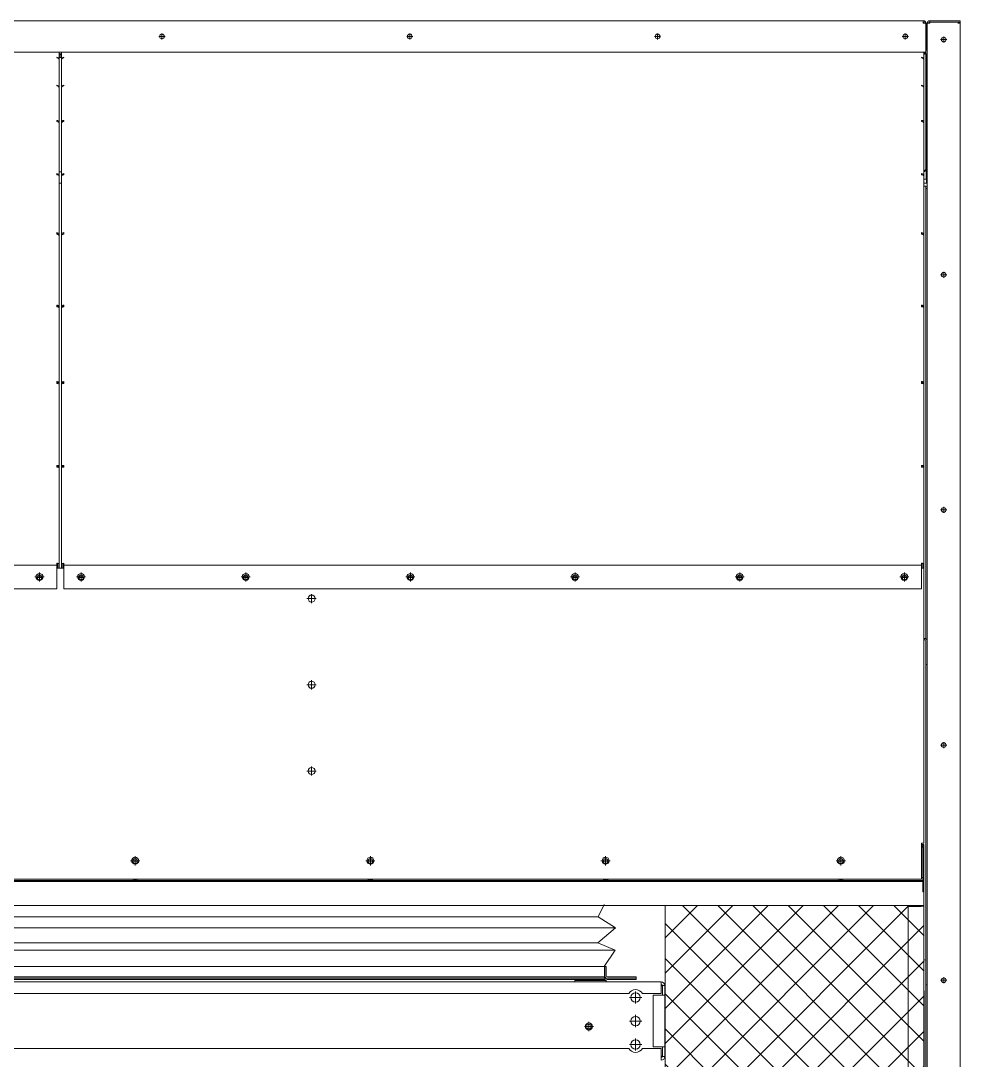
# Model space of a CAD drawing. Header units: millimetres. Extents: x -17070 to 45188, y -291348 to 34911.
# Drawn here: x 36825 to 38023, y 23573 to 24899 of the extents above; entities that cross this region are included whole.
import ezdxf

# ---------------------------------------------------------------- set-up
doc = ezdxf.new("R2010")
doc.units = ezdxf.units.MM

# ---------------------------------------------------------------- blocks, each defined once
blk = doc.blocks.new('3753456')
at = {"color": 0, "lineweight": 5}
for p, q in [((337590.2, 91235.5), (337597.8, 91251)), ((337612.3, 91221.4), (337590.2, 91235.5)), ((337589.4, 91202.2), (337612.3, 91221.4)), ((337611.6, 91192.6), (337589.4, 91202.2)), ((337597.8, 91172), (337611.6, 91192.6))]:
    blk.add_line(p, q, dxfattribs=at)
blk = doc.blocks.new('45735')
at = {"color": 0, "lineweight": 5}
for p, q in [((339300, 91099.7), (338517, 91099.7)), ((338539.1, 91085.6), (339322.1, 91085.6)), ((338516.2, 91066.4), (339299.2, 91066.4)), ((339321.4, 91056.8), (338538.4, 91056.8))]:
    blk.add_line(p, q, dxfattribs=at)
for p in [(926.8, -135.8), (1709.8, -135.8)]:
    blk.add_blockref('3753456', p, dxfattribs=at)
blk = doc.blocks.new('2')
at = {"lineweight": 5}
h = blk.add_hatch(dxfattribs=at)
h.set_pattern_fill('ANSI37', scale=10)
h.set_pattern_definition([(45, (-1253053.494, -466516.612), (-22.4506403, 22.4506403), []), (135, (-1253053.494, -466516.612), (-22.4506403, -22.4506403), [])])
h.paths.add_polyline_path([(37980.8, 21817), (37977, 23770.1), (37647, 23770.1), (37645.6, 21817)])
at = {"color": 7, "lineweight": 20, "ltscale": 0.280701}
for p, q in [((34770.3, 24898.8), (37976.1, 24898.8)), ((37976.1, 24895.7), (37976.1, 24898.8)), ((37976.1, 24895.7), (37979.2, 24895.7)), ((37976.3, 24898.8), (37976.2, 24898.8)), ((37976.3, 24898.8), (37976.3, 24898.8)), ((37977.2, 24896.7), (37977.2, 24895.7)), ((37979.2, 24895.7), (37979.2, 24858.6)), ((37979.2, 24895.4), (37979.7, 24895.4)), ((37979.7, 24895.4), (37979.7, 24860.8)), ((37981.2, 24895.7), (37984.3, 24895.7)), ((37981.2, 21853.9), (37981.2, 24895.7)), ((37981.2, 24895.4), (37981.2, 24895.4)), ((37981.2, 24895.4), (37981.2, 24895.4)), ((37981.2, 24895.4), (37981.2, 24895.4)), ((37983.3, 24896.8), (37984.3, 24896.8)), ((37984.3, 24898.8), (37984.3, 24895.7)), ((38023.2, 24898.8), (37984.3, 24898.8)), ((38023.2, 24897.2), (37984.3, 24897.2)), ((38023.2, 24895.7), (38020.1, 24895.7)), ((38023.2, 24895.7), (38023.2, 24898.8)), ((38023.2, 21853.9), (38023.2, 24895.7)), ((37001.3, 24878.8), (37009.1, 24878.8)), ((37005.2, 24882.7), (37005.2, 24874.9)), ((37317.3, 24878.8), (37325.1, 24878.8)), ((37321.2, 24882.7), (37321.2, 24874.9)), ((37633.3, 24878.8), (37641.1, 24878.8)), ((37637.2, 24882.7), (37637.2, 24874.9)), ((37949.3, 24878.8), (37957.1, 24878.8)), ((37953.2, 24882.7), (37953.2, 24874.9)), ((38002.2, 24878.7), (38002.2, 24870.9)), ((37998.3, 24874.8), (38006.1, 24874.8)), ((34767.2, 24858.8), (37979.2, 24858.8)), ((36870.9, 24851.8), (36870.9, 24852.4)), ((36873.9, 24849.3), (36874, 24849.3)), ((36874, 24849.3), (36874, 24858.8)), ((36877, 24856.8), (36874, 24856.8)), ((36874, 24855.3), (36877, 24855.3)), ((36874, 24853.7), (36877, 24853.7)), ((36874, 24852.1), (36877, 24852.1)), ((36874, 24848.9), (36874, 24849.3)), ((36877, 24858.8), (36877, 24849.3)), ((36877, 24779.4), (36877, 24849.3)), ((36877, 24849.3), (36877, 24849.3)), ((36880.1, 24851.8), (36880.1, 24852.4)), ((37973.9, 24851.8), (37973.9, 24852.4)), ((37976.9, 24849.3), (37977, 24849.3)), ((37977, 24848.9), (37977, 24858.8)), ((37979.2, 24860.8), (37979.7, 24860.8)), ((37979.2, 24858.6), (37979.2, 24709.7)), ((37979.2, 24856.8), (37979.7, 24856.8)), ((37979.2, 24853.4), (37979.7, 24853.4)), ((37979.7, 24856.8), (37979.7, 24853.4)), ((37979.7, 24853.4), (37979.7, 24776.8)), ((36874, 24813.7), (36874, 24848.8)), ((36877, 24848.8), (36877, 24813.7)), ((37977, 24813), (37977, 24848.8)), ((36870.9, 24815.8), (36870.9, 24816.7)), ((36873.9, 24813.7), (36874, 24813.7)), ((36874, 24813), (36874, 24813.7)), ((36874, 24768.8), (36874, 24813)), ((36877.1, 24813.7), (36877, 24813.7)), ((36877, 24813), (36877, 24768.8)), ((36880.1, 24815.8), (36880.1, 24816.7)), ((37973.9, 24815.8), (37973.9, 24816.7)), ((37976.9, 24813.7), (37977, 24813.7)), ((37977, 24767.8), (37977, 24813)), ((36870.9, 24770.2), (36870.9, 24771.6)), ((36880.1, 24770.2), (36880.1, 24771.6)), ((37973.9, 24770.2), (37973.9, 24771.6)), ((37979.2, 24776.8), (37979.7, 24776.8)), ((37979.7, 24696.8), (37979.7, 24776.8)), ((36873.7, 24768.8), (36874, 24768.8)), ((36874, 24767.8), (36874, 24768.8)), ((36874, 24701.4), (36874, 24767.8)), ((36877.3, 24768.8), (36877, 24768.8)), ((36877, 24737), (36877, 24768.8)), ((36877, 24767.8), (36877, 24701.4)), ((37976.7, 24768.8), (37977, 24768.8)), ((37977, 24700.1), (37977, 24767.8)), ((36870.9, 24703.8), (36870.9, 24702.3)), ((36874, 24706.1), (36877, 24706.1)), ((36880.1, 24703.8), (36880.1, 24702.3)), ((37973.9, 24703.8), (37973.9, 24702.3)), ((37979.2, 24709.7), (37979.2, 24709.2)), ((37979.2, 24709.2), (37979.2, 24709.2)), ((36873.4, 24701.4), (36874, 24701.4)), ((36874, 24700.1), (36874, 24701.4)), ((36874, 24626.3), (36874, 24700.1)), ((36877, 24691.8), (36874, 24691.8)), ((36877.5, 24701.4), (36877, 24701.4)), ((36877, 24673.4), (36877, 24701.4)), ((36877, 24700.1), (36877, 24626.3)), ((37976.4, 24701.4), (37977, 24701.4)), ((37977, 24624.7), (37977, 24700.1)), ((37980.2, 24696.8), (37977, 24696.8)), ((37980.2, 24691.8), (37977, 24691.8)), ((37980.2, 24696.8), (37980.2, 24691.8)), ((37978.4, 24687.9), (37977, 24687.9)), ((37979.6, 24684.9), (37979.6, 24687.7)), ((37979.6, 24110.5), (37979.6, 24684.9)), ((37981.2, 24684.9), (37979.6, 24684.9)), ((36870.9, 24628.5), (36870.9, 24626.4)), ((36872.4, 24626.2), (36872.4, 24626.3)), ((36872.4, 24626.3), (36874, 24626.3)), ((36874, 24624.7), (36874, 24626.3)), ((36874, 24534.3), (36874, 24624.7)), ((36878.6, 24626.3), (36877, 24626.3)), ((36877, 24602.5), (36877, 24626.3)), ((36877, 24624.7), (36877, 24534.3)), ((36878.6, 24626.2), (36878.6, 24626.3)), ((36880.1, 24628.5), (36880.1, 24626.4)), ((37973.9, 24628.5), (37973.9, 24626.4)), ((37975.4, 24626.2), (37975.4, 24626.3)), ((37975.4, 24626.3), (37977, 24626.3)), ((37977, 24532.6), (37977, 24624.7)), ((37998.3, 24574.8), (38006.1, 24574.8)), ((38002.2, 24578.7), (38002.2, 24570.9)), ((36870.9, 24536), (36870.9, 24534)), ((36872.4, 24533.8), (36872.4, 24534.3)), ((36872.4, 24534.3), (36874, 24534.3)), ((36874, 24532.6), (36874, 24534.3)), ((36874, 24437.2), (36874, 24532.6)), ((36878.6, 24534.3), (36877, 24534.3)), ((36877, 24515.6), (36877, 24534.3)), ((36877, 24532.6), (36877, 24437.2)), ((36878.6, 24533.8), (36878.6, 24534.3)), ((36880.1, 24536), (36880.1, 24534)), ((37973.9, 24536), (37973.9, 24534)), ((37975.4, 24533.8), (37975.4, 24534.3)), ((37975.4, 24534.3), (37977, 24534.3)), ((37977, 24435.3), (37977, 24532.6)), ((37981.2, 24512.2), (37981.2, 24512.2)), ((37981.2, 24512.1), (37981.2, 24512.2)), ((37981.2, 24504), (37981.2, 24504)), ((37981.2, 24504), (37981.2, 24504)), ((36870.9, 24438.6), (36870.9, 24436.1)), ((36880.1, 24438.6), (36880.1, 24436.1)), ((37973.9, 24438.6), (37973.9, 24436.1)), ((36872.4, 24436), (36872.4, 24437.2)), ((36872.4, 24437.2), (36874, 24437.2)), ((36874, 24435.3), (36874, 24437.2)), ((36874, 24330.8), (36874, 24435.3)), ((36878.6, 24437.2), (36877, 24437.2)), ((36877, 24424), (36877, 24437.2)), ((36877, 24435.3), (36877, 24330.8)), ((36878.6, 24436), (36878.6, 24437.2)), ((37975.4, 24436), (37975.4, 24437.2)), ((37975.4, 24437.2), (37977, 24437.2)), ((37977, 24328.8), (37977, 24435.3)), ((36870.9, 24331.5), (36870.9, 24329.3)), ((36872.4, 24329.2), (36872.4, 24330.8)), ((36872.4, 24330.8), (36874, 24330.8)), ((36874, 24328.8), (36874, 24330.8)), ((36874, 24206.3), (36874, 24328.8)), ((36878.6, 24330.8), (36877, 24330.8)), ((36877, 24323.5), (36877, 24330.8)), ((36877, 24328.8), (36877, 24206.3)), ((36878.6, 24329.2), (36878.6, 24330.8)), ((36880.1, 24331.5), (36880.1, 24329.3)), ((37973.9, 24331.5), (37973.9, 24329.3)), ((37975.4, 24329.2), (37975.4, 24330.8)), ((37975.4, 24330.8), (37977, 24330.8)), ((37977, 24206.3), (37977, 24328.8)), ((37998.3, 24274.8), (38006.1, 24274.8)), ((38002.2, 24278.7), (38002.2, 24270.9)), ((36870.9, 24204.3), (36377.1, 24204.3)), ((36870.9, 24201.2), (36870.9, 24206.8)), ((36870.9, 24201.2), (36870.9, 24174.3)), ((36870.9, 24200.7), (36880.1, 24200.7)), ((36872.4, 24200.7), (36872.4, 24206.3)), ((36872.4, 24200.7), (36874, 24200.7)), ((36874, 24200.7), (36874, 24206.3)), ((36877, 24206.3), (36877, 24200.7)), ((36878.6, 24200.7), (36877, 24200.7)), ((36878.6, 24200.7), (36878.6, 24206.3)), ((36880.1, 24174.3), (36880.1, 24206.8)), ((37973.9, 24204.3), (36880.1, 24204.3)), ((37973.9, 24201.2), (37973.9, 24206.8)), ((37973.9, 24201.2), (37973.9, 24174.3)), ((37977, 24200.7), (37973.9, 24200.7)), ((37975.4, 24200.7), (37975.4, 24206.3)), ((37975.4, 24200.7), (37977, 24200.7)), ((37977, 24200.7), (37977, 24206.3)), ((37977, 24200.7), (37977, 23849.8)), ((36843.1, 24189.3), (36854.8, 24189.3)), ((36845.1, 24188.7), (36852.9, 24188.7)), ((36849, 24195.1), (36849, 24183.4)), ((36896.1, 24189.3), (36907.8, 24189.3)), ((36898.1, 24188.7), (36905.9, 24188.7)), ((36902, 24195.1), (36902, 24183.4)), ((37106.1, 24189.3), (37117.8, 24189.3)), ((37108.1, 24188.7), (37115.9, 24188.7)), ((37112, 24195.1), (37112, 24183.4)), ((37316.1, 24189.3), (37327.8, 24189.3)), ((37318.1, 24188.7), (37325.9, 24188.7)), ((37322, 24195.1), (37322, 24183.4)), ((37526.1, 24189.3), (37537.8, 24189.3)), ((37528.1, 24188.7), (37535.9, 24188.7)), ((37532, 24195.1), (37532, 24183.4)), ((37736.1, 24189.3), (37747.8, 24189.3)), ((37738.1, 24188.7), (37745.9, 24188.7)), ((37742, 24195.1), (37742, 24183.4)), ((37946.1, 24189.3), (37957.8, 24189.3)), ((37948.1, 24188.7), (37955.9, 24188.7)), ((37952, 24195.1), (37952, 24183.4)), ((36870.9, 24174.3), (36377.1, 24174.3)), ((37973.9, 24174.3), (36880.1, 24174.3)), ((37190.1, 24161.7), (37201.8, 24161.7)), ((37196, 24167.5), (37196, 24155.8)), ((37977.7, 24110.9), (37977, 24110.9)), ((37977.7, 24109.3), (37977, 24109.3)), ((37979.2, 24077.4), (37979.2, 24108)), ((37979.2, 24077.4), (37979.2, 23668.9)), ((37981.2, 24077.4), (37979.2, 24077.4)), ((37196, 24057.5), (37196, 24045.8)), ((37190.1, 24051.7), (37201.8, 24051.7)), ((37998.3, 23974.8), (38006.1, 23974.8)), ((38002.2, 23978.7), (38002.2, 23970.9)), ((37196, 23947.5), (37196, 23935.8)), ((37190.1, 23941.7), (37201.8, 23941.7)), ((37973.9, 23806.9), (37973.9, 23849.8)), ((37977, 23849.8), (37973.9, 23849.8)), ((37977, 23847.8), (37973.9, 23847.8)), ((37973.9, 23846.2), (37973.9, 23846.2)), ((37975, 23845.7), (37973.9, 23845.7)), ((37977, 23844.7), (37973.9, 23844.7)), ((37975.4, 23787.4), (37975.4, 23844.7)), ((37977, 23846.2), (37976.6, 23846.2)), ((37977, 23845.7), (37976.8, 23845.7)), ((37977, 23847.8), (37977, 23845.7)), ((37977, 23844.7), (37977, 23805.8)), ((36971, 23833.1), (36971, 23821.4)), ((37271, 23833.1), (37271, 23821.4)), ((37571, 23833.1), (37571, 23821.4)), ((37871, 23833.1), (37871, 23821.4)), ((36965.1, 23827.3), (36976.8, 23827.3)), ((36967.1, 23826.8), (36974.9, 23826.8)), ((37265.1, 23827.3), (37276.8, 23827.3)), ((37267.1, 23826.8), (37274.9, 23826.8)), ((37565.1, 23827.3), (37576.8, 23827.3)), ((37567.1, 23826.8), (37574.9, 23826.8)), ((37865.1, 23827.3), (37876.8, 23827.3)), ((37867.1, 23826.8), (37874.9, 23826.8)), ((34766.6, 23801.9), (37975.4, 23801.9)), ((37973.9, 23803.8), (34768.1, 23803.8)), ((37973.9, 23806.9), (37973.9, 23803.8)), ((37973.9, 23805.8), (37977, 23805.8)), ((37977, 23805.8), (37977, 23770.1)), ((34766.6, 23800.9), (37975.4, 23800.9)), ((37975.4, 23800.9), (37975.4, 23788.5)), ((37977, 23787.4), (37975.4, 23787.4)), ((37977, 23770.1), (34765.2, 23770.1)), ((37957, 23768.7), (37957, 23770)), ((37957, 23770), (37973.5, 23770)), ((37957, 23768.7), (37973.5, 23768.7)), ((37957, 23007.3), (37957, 23768.7)), ((37977, 23770.1), (37977, 23072.8)), ((37977, 23700.8), (37977.7, 23700.8)), ((37569.7, 23692.4), (36786.7, 23692.4)), ((37569.7, 23692.4), (37569.7, 23677.4)), ((37570.1, 23692.4), (37571.7, 23692.4)), ((37570.1, 23692.4), (37570.1, 23680.5)), ((37571.7, 23692.4), (37571.7, 23680.5)), ((37642, 23672.8), (35104.4, 23672.8)), ((37569.7, 23679), (36786.7, 23679)), ((36786.7, 23677.4), (37570.1, 23677.4)), ((36786.7, 23675.8), (37570.1, 23675.8)), ((37531.7, 23674.6), (37568.9, 23674.6)), ((37531.7, 23674.6), (37531.7, 23672.8)), ((37571.7, 23674.6), (37568.9, 23674.6)), ((37570.1, 23674.6), (37570.1, 23677.4)), ((37570.1, 23674.6), (37571.7, 23674.6)), ((37571.7, 23674.6), (37571.7, 23672.8)), ((37572.9, 23677.4), (37610.1, 23677.4)), ((37572.9, 23675.8), (37610.1, 23675.8)), ((37610.1, 23679), (37573.2, 23679)), ((37610.1, 23677.4), (37573.2, 23677.4)), ((37610.1, 23679), (37610.1, 23675.8)), ((37642, 23667.6), (37642, 23672.8)), ((37981.2, 23668.9), (37979.2, 23668.9)), ((37979.6, 23291.3), (37979.6, 23668.9)), ((37998.3, 23674.8), (38006.1, 23674.8)), ((38002.2, 23678.7), (38002.2, 23670.9)), ((36755.9, 23657.8), (37600.6, 23657.8)), ((37609.2, 23660.6), (37609.2, 23645)), ((37617.9, 23657.8), (37642, 23657.8)), ((37631.7, 23589.8), (37631.7, 23655.8)), ((37631.7, 23655.8), (37641.5, 23655.8)), ((37641.5, 23655.8), (37646.7, 23655.8)), ((37642, 23667.6), (37642, 23657.8)), ((37642, 23667.6), (37643.5, 23667.6)), ((37646.7, 23668.1), (37643.5, 23668.1)), ((37643.5, 23655.8), (37643.5, 23668.1)), ((37646.7, 23668.1), (37646.7, 23577.5)), ((37646.7, 23655.8), (37646.7, 23655.8)), ((37601.4, 23652.8), (37617, 23652.8)), ((37609.2, 23630.6), (37609.2, 23615)), ((37549.7, 23621.6), (37549.7, 23609.9)), ((37601.4, 23622.8), (37617, 23622.8)), ((37543.9, 23615.8), (37555.6, 23615.8)), ((37601.4, 23592.8), (37617, 23592.8)), ((37609.2, 23600.6), (37609.2, 23585)), ((37641.5, 23589.8), (37631.7, 23589.8)), ((37641.5, 23589.8), (37646.7, 23589.8)), ((37646.7, 23589.8), (37643.5, 23589.8)), ((37643.5, 23577.5), (37643.5, 23589.8)), ((37600.6, 23587.8), (36755.9, 23587.8)), ((37642, 23587.8), (37617.9, 23587.8)), ((37642, 23587.8), (37642, 23572.8)), ((37642, 23578), (37643.5, 23578)), ((37646.7, 23577.5), (37643.5, 23577.5))]:
    blk.add_line(p, q, dxfattribs=at)
at = {"color": 0, "lineweight": 20}
blk.add_lwpolyline([(37647, 23770.1), (37977, 23770.1), (37980.8, 21817), (37645.6, 21817)], close=True, dxfattribs=at)
at = {"color": 7, "lineweight": 20, "ltscale": 0.280701}
for centre, radius in [((37005.2, 24878.8), 3), ((37321.2, 24878.8), 3), ((37637.2, 24878.8), 3), ((37953.2, 24878.8), 3), ((38002.2, 24874.8), 3), ((38002.2, 24574.8), 3), ((38002.2, 24274.8), 3), ((36849, 24189.3), 4.5), ((36849, 24188.7), 3), ((36902, 24189.3), 4.5), ((36902, 24188.7), 3), ((37112, 24189.3), 4.5), ((37112, 24188.7), 3), ((37322, 24189.3), 4.5), ((37322, 24188.7), 3), ((37532, 24189.3), 4.5), ((37532, 24188.7), 3), ((37742, 24189.3), 4.5), ((37742, 24188.7), 3), ((37952, 24189.3), 4.5), ((37952, 24188.7), 3), ((37196, 24161.7), 4.5), ((37196, 24051.7), 4.5), ((38002.2, 23974.8), 3), ((37196, 23941.7), 4.5), ((36971, 23827.3), 4.5), ((36971, 23826.8), 3), ((37271, 23827.3), 4.5), ((37271, 23826.8), 3), ((37571, 23827.3), 4.5), ((37571, 23826.8), 3), ((37871, 23827.3), 4.5), ((37871, 23826.8), 3), ((38002.2, 23674.8), 3), ((37609.2, 23652.8), 6), ((37549.7, 23615.8), 4.5), ((37549.7, 23615.8), 3), ((37609.2, 23622.8), 6), ((37609.2, 23592.8), 6)]:
    blk.add_circle(centre, radius, dxfattribs=at)
for centre, radius, start, end in [((37976.1, 24895.7), 3.1, 0, 90), ((37976.1, 24895.7), 1.5, 0, 90), ((37976.3, 24895.4), 3.4, 0, 90), ((37976.3, 24895.4), 1.4, 24.2172, 49.9948), ((37984.3, 24895.7), 3.1, 90, 180), ((37984.3, 24895.7), 1.5, 90, 180), ((37976.1, 24860.4), 3.1, 285.8311, 328.9444), ((37976.3, 24862.2), 3.4, 328.5655, 335.6846), ((37976.3, 24853.4), 3.4, 0, 31.4604), ((37976.1, 24709.2), 3.1, 285.8248, 0), ((36880.1, 24664), 3.1, 179.1767, 180), ((36880.1, 24441.1), 3.1, 179.2796, 180), ((37973.9, 23844.7), 3.1, 0, 90), ((37973.9, 23844.7), 1.5, 0, 90), ((37573.2, 23680.5), 3.1, 180, 270), ((37572.9, 23674.6), 2.8, 90, 180), ((37568.2, 23673.4), 3.97, 48.5624, 60.7225), ((37573.2, 23680.5), 1.5, 180, 270), ((37572.9, 23674.6), 1.2, 90, 180), ((37641.5, 23667.6), 5.2, 5.5181, 84.4823), ((37641.5, 23667.6), 2, 0, 75.5225), ((37609.2, 23652.8), 10, 29.9997, 150.0003), ((37609.2, 23592.8), 10, 210.0003, 329.9997), ((37641.5, 23578), 2, 284.4775, 0), ((37641.5, 23578), 5.2, 275.5177, 354.4827)]:
    blk.add_arc(centre, radius, start, end, dxfattribs=at)
at = {"color": 7, "lineweight": 20, "ltscale": 0.280701, "extrusion": (0, 0, -1)}
for centre, major_axis, ratio, start_param, end_param in [((36870.9, 24849.3), (-3.1, 0), 0.995898, 1.570796, 3.141593), ((36870.9, 24848.8), (-3.1, 0), 0.945441, 1.570796, 3.141593), ((36880.1, 24849.3), (3.1, 0), 0.995898, 3.141593, 4.712389), ((36880.1, 24848.8), (3.1, 0), 0.945441, 3.141593, 4.712389), ((37973.9, 24849.3), (-3.1, 0), 0.995898, 1.570796, 3.141593), ((37973.9, 24848.8), (-3.1, 0), 0.945441, 1.570796, 3.141593), ((37976.1, 24858.6), (3.1, 0), 0.857341, 6.283185, 7.577786), ((36870.9, 24813.7), (-3.1, 0), 0.945441, 1.570796, 3.141593), ((36870.9, 24813), (-3.1, 0), 0.911987, 1.570796, 3.141593), ((36880.1, 24813.7), (3.1, 0), 0.945441, 3.141593, 4.712389), ((36880.1, 24813), (3.1, 0), 0.911987, 3.141593, 4.712389), ((37973.9, 24813.7), (-3.1, 0), 0.945441, 1.570796, 3.141593), ((37973.9, 24813), (-3.1, 0), 0.911987, 1.570796, 3.141593), ((36870.9, 24768.8), (-3.1, 0), 0.911987, 1.570796, 3.141593), ((36870.9, 24767.8), (-3.1, 0), 0.787572, 1.570796, 3.141593), ((36880.1, 24768.8), (3.1, 0), 0.911987, 3.141593, 4.712389), ((36880.1, 24767.8), (3.1, 0), 0.787572, 3.141593, 4.712389), ((37973.9, 24768.8), (-3.1, 0), 0.911987, 1.570796, 3.141593), ((37973.9, 24767.8), (-3.1, 0), 0.787572, 1.570796, 3.141593), ((36870.9, 24701.4), (-3.1, 0), 0.787572, 1.570796, 3.141593), ((36880.1, 24701.4), (3.1, 0), 0.787572, 3.141593, 4.712389), ((37973.9, 24701.4), (-3.1, 0), 0.787572, 1.570796, 3.141593), ((37976.1, 24709.7), (3.1, 0), 0.857341, 6.283185, 7.577786), ((36870.9, 24701.4), (-1.5, 0), 0.787572, 1.570796, 2.385648), ((36870.9, 24700.1), (-3.1, 0), 0.728422, 1.570796, 3.141593), ((36880.1, 24700.1), (3.1, 0), 0.728422, 3.141593, 4.712389), ((36880.1, 24701.4), (1.5, 0), 0.787572, 3.897536, 4.712389), ((37973.9, 24701.4), (-1.5, 0), 0.787572, 1.570796, 2.385648), ((37973.9, 24700.1), (-3.1, 0), 0.728422, 1.570796, 3.141593), ((37978.4, 24687.7), (1.2, 0), 0.087156, 4.712389, 6.283185), ((37978.4, 24687.7), (2.8, 0), 0.087156, 5.41061, 6.283185), ((36880.1, 24663.9), (3.1, 0), 0.99655, 3.141593, 3.150933), ((36880.1, 24663.8), (3.1, 0), 0.977239, 3.141593, 3.155902), ((36880.1, 24658.8), (3.1, 0), 0.968276, 3.141593, 3.146662), ((36880.1, 24643.8), (3.1, 0), 0.944147, 3.141593, 3.146652), ((36870.9, 24626.3), (-3.1, 0), 0.728422, 1.570796, 3.141593), ((36870.9, 24626.3), (-1.5, 0), 0.728422, 1.570796, 3.141593), ((36870.9, 24624.7), (-3.1, 0), 0.543645, 1.570796, 3.141593), ((36880.1, 24636.7), (3.1, 0), 0.977239, 3.141593, 3.15435), ((36880.1, 24636), (3.1, 0), 0.850543, 3.141593, 3.154108), ((36880.1, 24626.3), (3.1, 0), 0.728422, 3.141593, 4.712389), ((36880.1, 24624.7), (3.1, 0), 0.543645, 3.141593, 4.712389), ((36880.1, 24624), (3.1, 0), 0.875044, 3.141593, 3.146612), ((36880.1, 24626.3), (1.5, 0), 0.728422, 3.141593, 4.712389), ((37973.9, 24626.3), (-3.1, 0), 0.728422, 1.570796, 3.141593), ((37973.9, 24626.3), (-1.5, 0), 0.728422, 1.570796, 3.141593), ((37973.9, 24624.7), (-3.1, 0), 0.543645, 1.570796, 3.141593), ((36880.1, 24568.9), (3.1, 0), 0.850543, 3.141593, 3.153017), ((36880.1, 24567.6), (3.1, 0), 0.719619, 3.141593, 3.152646), ((36870.9, 24534.3), (-3.1, 0), 0.543645, 1.570796, 3.141593), ((36870.9, 24534.3), (-1.5, 0), 0.543645, 1.570796, 3.141593), ((36870.9, 24532.6), (-3.1, 0), 0.465261, 1.570796, 3.141593), ((36880.1, 24534.3), (3.1, 0), 0.543645, 3.141593, 4.712389), ((36880.1, 24532.6), (3.1, 0), 0.465261, 3.141593, 4.712389), ((36880.1, 24534.3), (1.5, 0), 0.543645, 3.141593, 4.712389), ((37973.9, 24534.3), (-3.1, 0), 0.543645, 1.570796, 3.141593), ((37973.9, 24534.3), (-1.5, 0), 0.543645, 1.570796, 3.141593), ((37973.9, 24532.6), (-3.1, 0), 0.465261, 1.570796, 3.141593), ((36880.1, 24479.1), (3.1, 0), 0.719619, 3.141593, 3.146477), ((36880.1, 24477.5), (3.1, 0), 0.446847, 3.141593, 3.150121), ((36870.9, 24437.2), (-3.1, 0), 0.465261, 1.570796, 3.141593), ((36880.1, 24441), (-3.1, 0), 0.992634, 6.283185, 6.292467), ((36880.1, 24440.8), (-3.1, 0), 0.946894, 0, 0.012463), ((36880.1, 24437.2), (3.1, 0), 0.465261, 3.141593, 4.712389), ((37973.9, 24437.2), (-3.1, 0), 0.465261, 1.570796, 3.141593), ((36870.9, 24437.2), (-1.5, 0), 0.465261, 1.570796, 3.141593), ((36870.9, 24435.3), (-3.1, 0), 0.240313, 1.570796, 3.141593), ((36880.1, 24435.3), (3.1, 0), 0.240313, 3.141593, 4.712389), ((36880.1, 24429.9), (-3.1, 0), 0.929338, 6.283185, 6.289352), ((36880.1, 24437.2), (1.5, 0), 0.465261, 3.141593, 4.712389), ((37973.9, 24437.2), (-1.5, 0), 0.465261, 1.570796, 3.141593), ((37973.9, 24435.3), (-3.1, 0), 0.240313, 1.570796, 3.141593), ((36880.1, 24417.5), (-3.1, 0), 0.946894, 0, 0.011421), ((36880.1, 24416.6), (-3.1, 0), 0.817118, 0, 0.011141), ((36880.1, 24374.8), (-3.1, 0), 0.817118, 0, 0.010381), ((36880.1, 24373.4), (-3.1, 0), 0.588362, 0, 0.009503), ((36880.1, 24363.3), (3.1, 0), 0.446847, 3.141593, 3.149773), ((36880.1, 24361.5), (3.1, 0), 0.246895, 3.141593, 3.146321), ((36880.1, 24353.5), (-3.1, 0), 0.737277, 6.283185, 6.288433), ((36870.9, 24330.8), (-3.1, 0), 0.240313, 1.570796, 3.141593), ((36870.9, 24330.8), (-1.5, 0), 0.240313, 1.570796, 3.141593), ((36870.9, 24328.8), (-3.1, 0), 0.151261, 1.570796, 3.141593), ((36880.1, 24330.8), (3.1, 0), 0.240313, 3.141593, 4.712389), ((36880.1, 24328.8), (3.1, 0), 0.151261, 3.141593, 4.712389), ((36880.1, 24330.8), (1.5, 0), 0.240313, 3.141593, 4.712389), ((37973.9, 24330.8), (-3.1, 0), 0.240313, 1.570796, 3.141593), ((37973.9, 24330.8), (-1.5, 0), 0.240313, 1.570796, 3.141593), ((37973.9, 24328.8), (-3.1, 0), 0.151261, 1.570796, 3.141593), ((36880.1, 24314.7), (-3.1, 0), 0.588362, 0, 0.008978), ((36880.1, 24313), (-3.1, 0), 0.335364, 0, 0.006292), ((36880.1, 24258.7), (3.1, 0), 0.246895, 3.141593, 3.146203), ((36880.1, 24244.7), (-3.1, 0), 0.335364, 0, 0.010216), ((36870.9, 24206.3), (-3.1, 0), 0.151261, 1.570796, 3.141593), ((36870.9, 24206.3), (-1.5, 0), 0.151261, 1.570796, 3.141593), ((36880.1, 24206.3), (3.1, 0), 0.151261, 3.141593, 4.712389), ((36880.1, 24206.3), (1.5, 0), 0.151261, 3.141593, 4.712389), ((37973.9, 24206.3), (-3.1, 0), 0.151261, 1.570796, 3.141593), ((37973.9, 24206.3), (-1.5, 0), 0.151261, 1.570796, 3.141593), ((37977.7, 24108), (3.5, 0), 0.838671, 4.712389, 6.283185), ((37977.7, 24108), (1.5, 0), 0.838671, 4.712389, 6.283185), ((37973.9, 23844.7), (-1.5, 0), 0.681998, 1.570796, 3.141593), ((36971, 23801.7), (3, 0), 0.681998, 3.252347, 4.712389), ((36971, 23800.6), (3, 0), 0.681998, 3.892713, 4.712389), ((36971, 23799.1), (4.5, 0), 0.681998, 4.340329, 5.084449), ((36971, 23801.7), (-3, 0), 0.681998, 1.570796, 3.030838), ((36971, 23800.6), (-3, 0), 0.681998, 1.570796, 2.390473), ((37271, 23801.7), (3, 0), 0.681998, 3.252347, 4.712389), ((37271, 23800.6), (3, 0), 0.681998, 3.892713, 4.712389), ((37271, 23799.1), (4.5, 0), 0.681998, 4.340329, 5.084449), ((37271, 23801.7), (-3, 0), 0.681998, 1.570796, 3.030838), ((37271, 23800.6), (-3, 0), 0.681998, 1.570796, 2.390473), ((37571, 23801.7), (3, 0), 0.681998, 3.252347, 4.712389), ((37571, 23800.6), (3, 0), 0.681998, 3.892713, 4.712389), ((37571, 23799.1), (4.5, 0), 0.681998, 4.340329, 5.084449), ((37571, 23801.7), (-3, 0), 0.681998, 1.570796, 3.030838), ((37571, 23800.6), (-3, 0), 0.681998, 1.570796, 2.390473), ((37871, 23801.7), (3, 0), 0.681998, 3.252347, 4.712389), ((37871, 23800.6), (3, 0), 0.681998, 3.892713, 4.712389), ((37871, 23799.1), (4.5, 0), 0.681998, 4.340329, 5.084449), ((37871, 23801.7), (-3, 0), 0.681998, 1.570796, 3.030838), ((37871, 23800.6), (-3, 0), 0.681998, 1.570796, 2.390473), ((37973.5, 23771.1), (1.5, 0), 0.681998, 1.127886, 1.570796), ((37973.5, 23771.1), (3.5, 0), 0.681998, 0.397451, 1.570796), ((37977.7, 23699.5), (1.5, 0), 0.838671, 4.712389, 6.283185), ((37641.5, 23666.7), (-2, 0), 0.600899, 1.823477, 2.303446)]:
    blk.add_ellipse(centre, major_axis=major_axis, ratio=ratio, start_param=start_param, end_param=end_param, dxfattribs=at)
at = {"color": 0, "lineweight": 20}
blk.add_blockref('45735', (-301738.3, -67343.8), dxfattribs=at)

msp = doc.modelspace()

# ---------------------------------------------------------------- block references
msp.add_blockref('2', (0, 0))

doc.saveas('drawing.dxf')
